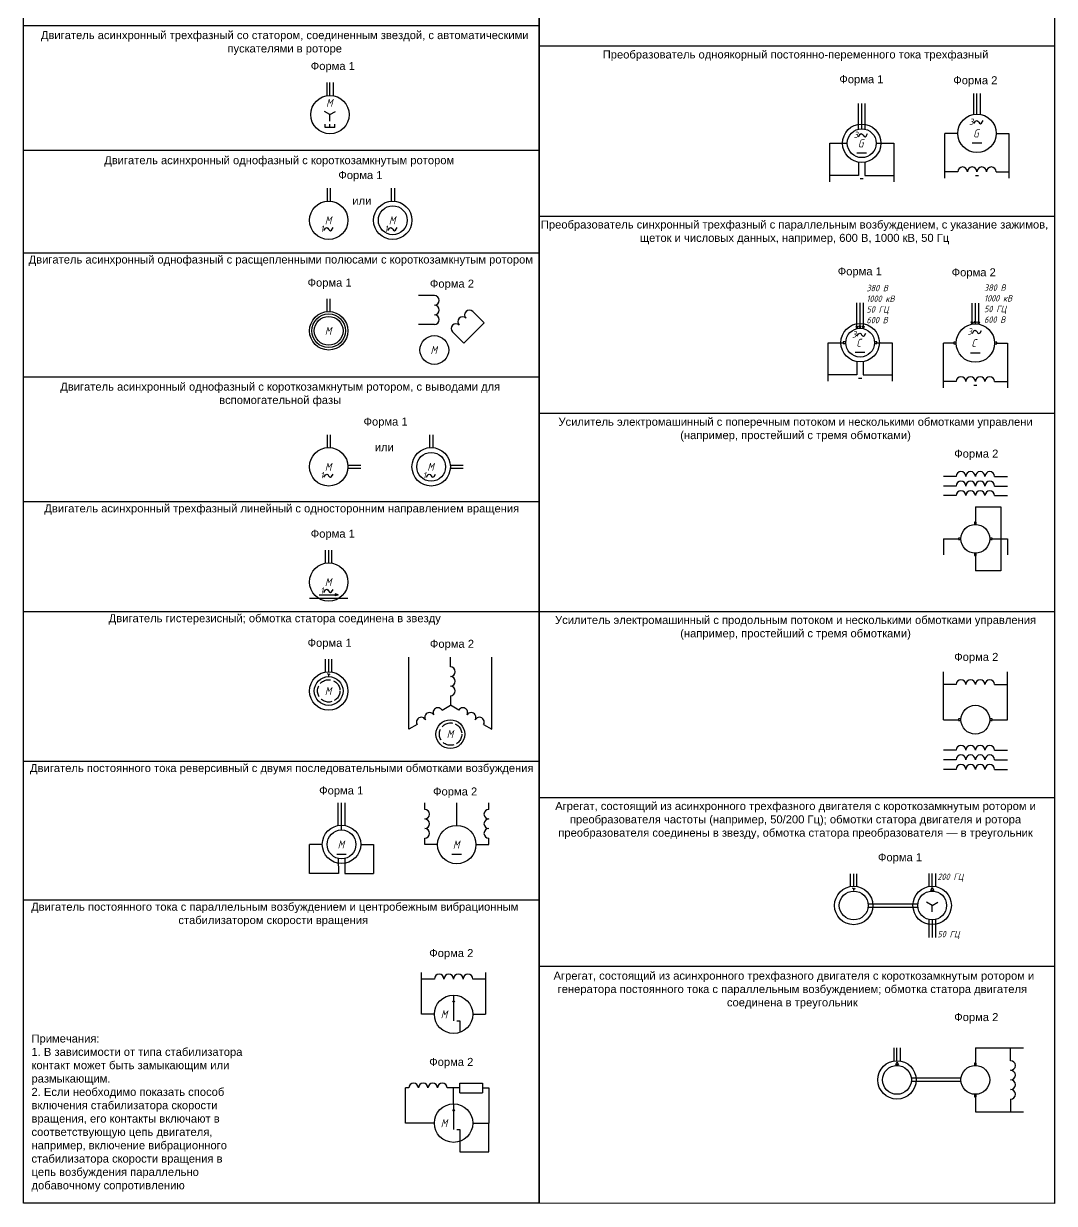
# Model space of a CAD drawing. Header units: millimetres. Extents: x 1912 to 3443, y 575 to 2353.
# Drawn here: x 2301.7 to 2623.7, y 574.9 to 943.4 of the extents above; entities that cross this region are included whole.
import ezdxf

# ---------------------------------------------------------------- set-up
doc = ezdxf.new("R2010")
doc.units = ezdxf.units.MM
doc.linetypes.add('ACAD_ISO02W100', pattern=[15, 12, -3])
doc.layers.add('Пунктир', color=7, linetype='ACAD_ISO02W100')
doc.styles.get("Standard").update_dxf_attribs({"font": 'arial.ttf'})

msp = doc.modelspace()

# ---------------------------------------------------------------- hatches: boundary and pattern name
at = {"true_color": 0x000000}
h = msp.add_hatch(color=18, dxfattribs=at)
h.dxf.hatch_style = 1
h.paths.add_polyline_path([(2399.06, 765.34), (2399.06, 765), (2400, 765)])
h.paths.add_polyline_path([(2400, 765), (2399.06, 765), (2399.06, 764.66)])
h = msp.add_hatch(color=18, dxfattribs=at)
h.dxf.hatch_style = 1
h.paths.add_polyline_path([(2436, 638.25), (2436, 637.75, 0.414214), (2436.25, 638, 0.414214)])
h.paths.add_polyline_path([(2436, 638.25, 0.414214), (2435.75, 638, 0.414214), (2436, 637.75)])
h = msp.add_hatch(color=18, dxfattribs=at)
h.dxf.hatch_style = 1
h.paths.add_polyline_path([(2436, 604.25), (2436, 603.75, 0.414214), (2436.25, 604, 0.414214)])
h.paths.add_polyline_path([(2436, 604.25, 0.414214), (2435.75, 604, 0.414214), (2436, 603.75)])

# ---------------------------------------------------------------- linework, layer by layer
for p, q in [((2301.69, 942.85), (2462.69, 942.85)), ((2462.69, 936.44), (2623.69, 936.44)), ((2396.38, 925), (2396.38, 920.92)), ((2397.38, 921), (2397.38, 925)), ((2398.38, 925), (2398.38, 920.92)), ((2598.5, 915.07), (2598.5, 921.59)), ((2599.5, 915.15), (2599.5, 921.59)), ((2600.5, 921.59), (2600.5, 915.07)), ((2562.5, 910.45), (2562.5, 918.5)), ((2563.5, 910.56), (2563.5, 918.5)), ((2564.5, 918.5), (2564.5, 910.45)), ((2397.38, 915), (2395.64, 916)), ((2397.38, 915), (2399.11, 916)), ((2397.38, 913), (2397.38, 915)), ((2395.88, 911), (2395.88, 912)), ((2398.88, 911), (2395.88, 911)), ((2397.38, 911), (2397.38, 912)), ((2398.88, 911), (2397.38, 911)), ((2398.88, 911), (2398.88, 912)), ((2593.5, 909.15), (2589.5, 909.15)), ((2589.5, 895.15), (2589.5, 909.15)), ((2605.5, 909.15), (2609.5, 909.15)), ((2609.5, 909.15), (2609.5, 895.15)), ((2301.69, 903.85), (2462.69, 903.85)), ((2553.5, 894), (2553.5, 906.06)), ((2553.5, 906.06), (2559, 906.06)), ((2562, 903.06), (2565, 903.06)), ((2568, 906.06), (2573.5, 906.06)), ((2573.5, 906.06), (2573.5, 894)), ((2598, 906.15), (2601, 906.15)), ((2562.5, 900.15), (2562.51, 896)), ((2564.5, 900.15), (2564.5, 896)), ((2562.51, 896), (2553.5, 896)), ((2564.5, 896), (2573.5, 896)), ((2593.5, 897.15), (2589.5, 897.15)), ((2599, 896), (2600, 896)), ((2605.5, 897.15), (2609.5, 897.15)), ((2396.5, 892), (2396.5, 887.98)), ((2397.5, 892), (2397.5, 887.98)), ((2416.5, 892), (2416.5, 887.98)), ((2417.5, 892), (2417.5, 887.98)), ((2563, 895), (2564, 895)), ((2462.69, 883.33), (2623.69, 883.33)), ((2301.69, 871.85), (2462.69, 871.85)), ((2396.5, 853.45), (2396.5, 857.47)), ((2397.5, 853.45), (2397.5, 857.47)), ((2430, 858.47), (2425, 858.47)), ((2562, 848.8), (2562, 856.2)), ((2563, 848.91), (2563, 856.2)), ((2564, 856.2), (2564, 848.8)), ((2598, 850.2), (2598, 856.08)), ((2599, 850.29), (2599, 856.08)), ((2600, 856.08), (2600, 850.2)), ((2442.02, 853.49), (2445.56, 849.96)), ((2430, 849.47), (2425, 849.47)), ((2439.19, 843.59), (2445.56, 849.96)), ((2562, 848.8), (2561.63, 848.8)), ((2561.63, 848.8), (2562, 848.15)), ((2562, 848.8), (2562.38, 848.8)), ((2562, 848.15), (2562.38, 848.8)), ((2563, 848.91), (2562.62, 848.91)), ((2562.62, 848.91), (2563, 848.26)), ((2563, 848.91), (2563.37, 848.91)), ((2563, 848.26), (2563.37, 848.91)), ((2564, 848.8), (2563.63, 848.8)), ((2563.63, 848.8), (2564, 848.15)), ((2564, 848.8), (2564.38, 848.8)), ((2564, 848.15), (2564.38, 848.8)), ((2598, 850.2), (2597.63, 850.2)), ((2597.63, 850.2), (2598, 849.55)), ((2598, 850.2), (2598.38, 850.2)), ((2598, 849.55), (2598.38, 850.2)), ((2599, 850.29), (2598.62, 850.29)), ((2598.62, 850.29), (2599, 849.64)), ((2599, 850.29), (2599.37, 850.29)), ((2599, 849.64), (2599.37, 850.29)), ((2600, 850.2), (2599.63, 850.2)), ((2599.63, 850.2), (2600, 849.55)), ((2600, 850.2), (2600.38, 850.2)), ((2600, 849.55), (2600.38, 850.2)), ((2435.66, 847.13), (2439.19, 843.59)), ((2558.5, 844.01), (2557.75, 844.01)), ((2557.75, 844.01), (2557.75, 843.76)), ((2558.5, 843.76), (2558.5, 844.01)), ((2567.5, 844.01), (2567.5, 843.76)), ((2568.25, 844.01), (2567.5, 844.01)), ((2568.25, 843.76), (2568.25, 844.01)), ((2592.25, 843.89), (2592.25, 843.64)), ((2593, 843.89), (2592.25, 843.89)), ((2593, 843.64), (2593, 843.89)), ((2605, 843.89), (2605, 843.64)), ((2605.75, 843.89), (2605, 843.89)), ((2605.75, 843.64), (2605.75, 843.89)), ((2553, 831.7), (2553, 843.76)), ((2553, 843.76), (2557.75, 843.76)), ((2557.75, 843.76), (2557.75, 843.51)), ((2557.75, 843.51), (2558.5, 843.51)), ((2558.5, 843.51), (2558.5, 843.76)), ((2561.5, 840.76), (2564.5, 840.76)), ((2567.5, 843.76), (2567.5, 843.51)), ((2567.5, 843.51), (2568.25, 843.51)), ((2568.25, 843.76), (2573, 843.76)), ((2568.25, 843.51), (2568.25, 843.76)), ((2573, 843.76), (2573, 831.7)), ((2592.25, 843.64), (2589, 843.64)), ((2589, 829.64), (2589, 843.64)), ((2592.25, 843.64), (2592.25, 843.39)), ((2592.25, 843.39), (2593, 843.39)), ((2593, 843.39), (2593, 843.64)), ((2597.5, 840.64), (2600.5, 840.64)), ((2605, 843.64), (2605, 843.39)), ((2605, 843.39), (2605.75, 843.39)), ((2605.75, 843.64), (2609, 843.64)), ((2605.75, 843.39), (2605.75, 843.64)), ((2609, 843.64), (2609, 829.64)), ((2562, 837.84), (2562.01, 833.7)), ((2564, 837.84), (2564, 833.7)), ((2301.69, 833.13), (2462.69, 833.13)), ((2562.01, 833.7), (2553, 833.7)), ((2564, 833.7), (2573, 833.7)), ((2562.5, 832.7), (2563.5, 832.7)), ((2593, 831.64), (2589, 831.64)), ((2598.5, 830.48), (2599.5, 830.48)), ((2605, 831.64), (2609, 831.64)), ((2462.69, 821.72), (2623.69, 821.72)), ((2396.5, 815), (2396.5, 810.98)), ((2397.5, 815), (2397.5, 810.98)), ((2428.5, 815), (2428.5, 810.98)), ((2429.5, 815), (2429.5, 810.98)), ((2402.98, 805.5), (2407, 805.5)), ((2407, 804.5), (2402.98, 804.5)), ((2434.98, 805.5), (2439, 805.5)), ((2439, 804.5), (2434.98, 804.5)), ((2593, 802), (2589, 802)), ((2605, 802), (2609, 802)), ((2593, 799), (2589, 799)), ((2593, 796), (2589, 796)), ((2605, 799), (2609, 799)), ((2605, 796), (2609, 796)), ((2301.69, 794.13), (2462.69, 794.13)), ((2599, 792.5), (2599, 787.75)), ((2599, 792.5), (2607, 792.5)), ((2607, 792.5), (2607, 772.5)), ((2599, 787.75), (2598.75, 787.75)), ((2598.75, 787.75), (2598.75, 787)), ((2598.75, 787), (2599, 787)), ((2599.25, 787.75), (2599, 787.75)), ((2599, 787), (2599.25, 787)), ((2599.25, 787), (2599.25, 787.75)), ((2589, 782.5), (2593.75, 782.5)), ((2589, 782.5), (2589, 777.5)), ((2594.5, 782.75), (2593.75, 782.75)), ((2593.75, 782.75), (2593.75, 782.5)), ((2593.75, 782.5), (2593.75, 782.25)), ((2593.75, 782.25), (2594.5, 782.25)), ((2594.5, 782.5), (2594.5, 782.75)), ((2594.5, 782.25), (2594.5, 782.5)), ((2603.5, 782.75), (2603.5, 782.5)), ((2604.25, 782.75), (2603.5, 782.75)), ((2603.5, 782.5), (2603.5, 782.25)), ((2603.5, 782.25), (2604.25, 782.25)), ((2604.25, 782.5), (2604.25, 782.75)), ((2604.25, 782.5), (2609, 782.5)), ((2604.25, 782.25), (2604.25, 782.5)), ((2609, 782.5), (2609, 777.5)), ((2396, 774.92), (2396, 779)), ((2397, 775), (2397, 779)), ((2398, 774.92), (2398, 779)), ((2599, 778), (2598.75, 778)), ((2598.75, 778), (2598.75, 777.25)), ((2599.25, 778), (2599, 778)), ((2599.25, 777.25), (2599.25, 778)), ((2598.75, 777.25), (2599, 777.25)), ((2599, 777.25), (2599, 772.5)), ((2599, 777.25), (2599.25, 777.25)), ((2607, 772.5), (2599, 772.5)), ((2391, 764), (2403, 764)), ((2394, 765), (2400, 765)), ((2400, 765), (2399.06, 765.34)), ((2399.06, 765.34), (2399.06, 764.66)), ((2400, 765), (2399.06, 764.66)), ((2301.69, 759.81), (2462.69, 759.81)), ((2462.69, 759.81), (2623.69, 759.81)), ((2396, 740.89), (2396, 744.89)), ((2397, 740.97), (2397, 744.89)), ((2398, 740.89), (2398, 744.89)), ((2422.01, 723), (2422.01, 745.51)), ((2435, 742.5), (2435, 745.5)), ((2447.99, 723), (2447.99, 745.51)), ((2589, 726), (2589, 741)), ((2609, 726), (2609, 741)), ((2397, 740.11), (2396.57, 740.36)), ((2397, 740.11), (2397.43, 740.36)), ((2397, 739.61), (2397, 740.11)), ((2593, 737), (2589, 737)), ((2605, 737), (2609, 737)), ((2435, 733.5), (2435, 730.5)), ((2432.4, 729), (2435, 730.5)), ((2437.6, 729), (2435, 730.5)), ((2589, 726), (2593.75, 726)), ((2594.5, 726.25), (2593.75, 726.25)), ((2593.75, 726.25), (2593.75, 726)), ((2593.75, 726), (2593.75, 725.75)), ((2594.5, 726), (2594.5, 726.25)), ((2594.5, 725.75), (2594.5, 726)), ((2603.5, 726.25), (2603.5, 726)), ((2604.25, 726.25), (2603.5, 726.25)), ((2603.5, 726), (2603.5, 725.75)), ((2604.25, 726), (2604.25, 726.25)), ((2604.25, 726), (2609, 726)), ((2604.25, 725.75), (2604.25, 726)), ((2424.61, 724.5), (2422.01, 723)), ((2445.39, 724.5), (2447.99, 723)), ((2593.75, 725.75), (2594.5, 725.75)), ((2603.5, 725.75), (2604.25, 725.75)), ((2593, 716.5), (2589, 716.5)), ((2605, 716.5), (2609, 716.5)), ((2301.69, 713.02), (2462.69, 713.02)), ((2593, 713.5), (2589, 713.5)), ((2605, 713.5), (2609, 713.5)), ((2593, 710.5), (2589, 710.5)), ((2605, 710.5), (2609, 710.5)), ((2462.69, 701.71), (2623.69, 701.71)), ((2400, 692.98), (2400, 700)), ((2401, 691.56), (2401, 700)), ((2402, 700), (2402, 692.98)), ((2427, 698), (2427, 700)), ((2437, 693), (2437, 700)), ((2447, 698), (2447, 700)), ((2395, 687.06), (2391, 687.06)), ((2391, 678), (2391, 687.06)), ((2407, 687.06), (2411, 687.06)), ((2411, 687.06), (2411, 678)), ((2427, 687), (2427, 689)), ((2431, 687), (2427, 687)), ((2443, 687), (2447, 687)), ((2447, 687), (2447, 689)), ((2399.5, 684.06), (2402.5, 684.06)), ((2400, 682.68), (2400.01, 678)), ((2402, 682.68), (2402, 678)), ((2435.5, 684), (2438.5, 684)), ((2400.01, 678), (2391, 678)), ((2402, 678), (2411, 678)), ((2560, 673.9), (2560, 677.9)), ((2561, 673.98), (2561, 677.9)), ((2562, 673.9), (2562, 677.9)), ((2584.5, 677.99), (2584.5, 673.91)), ((2585.5, 673.99), (2585.5, 677.99)), ((2586.5, 677.99), (2586.5, 673.91)), ((2561, 673.12), (2560.57, 673.37)), ((2561, 673.12), (2561.43, 673.37)), ((2561, 672.62), (2561, 673.12)), ((2585.5, 673.57), (2585, 672.71)), ((2586, 672.71), (2585, 672.71)), ((2585.5, 673.57), (2586, 672.71)), ((2301.69, 669.71), (2462.69, 669.71)), ((2565.47, 668.49), (2581.03, 668.49)), ((2565.47, 667.49), (2581.03, 667.49)), ((2585.5, 667.99), (2583.77, 668.99)), ((2585.5, 667.99), (2587.23, 668.99)), ((2585.5, 665.99), (2585.5, 667.99)), ((2584.5, 663.6), (2584.5, 658)), ((2585.5, 663.49), (2585.5, 658)), ((2586.5, 663.6), (2586.5, 658)), ((2462.69, 649.02), (2623.69, 649.02)), ((2426, 634), (2426, 647)), ((2430, 645), (2426, 645)), ((2446, 645), (2442, 645)), ((2446, 647), (2446, 634)), ((2436, 640), (2436, 632)), ((2430, 634), (2426, 634)), ((2442, 634), (2446, 634)), ((2437, 632), (2438, 632)), ((2438, 632), (2438, 628.34)), ((2573.5, 623.5), (2573.5, 619.42)), ((2574.5, 619.5), (2574.5, 623.5)), ((2575.5, 623.5), (2575.5, 619.42)), ((2599, 623.5), (2599, 618.75)), ((2599, 623.5), (2614, 623.5)), ((2610, 619.5), (2610, 623.5)), ((2574.5, 619.09), (2574, 618.22)), ((2574.5, 619.09), (2575, 618.22)), ((2575, 618.22), (2574, 618.22)), ((2599, 618.75), (2598.75, 618.75)), ((2598.75, 618.75), (2598.75, 618)), ((2598.75, 618), (2599, 618)), ((2599.25, 618.75), (2599, 618.75)), ((2599, 618), (2599.25, 618)), ((2599.25, 618), (2599.25, 618.75)), ((2438, 611), (2438, 612.5)), ((2438, 612.5), (2445, 612.5)), ((2445, 612.5), (2445, 611)), ((2594.53, 614), (2578.97, 614)), ((2594.53, 613), (2578.97, 613)), ((2421, 600), (2421, 611)), ((2422, 611), (2421, 611)), ((2436, 611), (2434, 611)), ((2436, 606), (2436, 611)), ((2438, 611), (2436, 611)), ((2438, 609.5), (2438, 611)), ((2438, 609.5), (2445, 609.5)), ((2445, 611), (2445, 609.5)), ((2445, 611), (2447, 611)), ((2447, 611), (2447, 600)), ((2599, 609), (2598.75, 609)), ((2598.75, 609), (2598.75, 608.25)), ((2598.75, 608.25), (2599, 608.25)), ((2599.25, 609), (2599, 609)), ((2599, 608.25), (2599, 603.5)), ((2599, 608.25), (2599.25, 608.25)), ((2599.25, 608.25), (2599.25, 609)), ((2436, 606), (2436, 598)), ((2610, 607.5), (2610, 603.5)), ((2599, 603.5), (2614, 603.5)), ((2430, 600), (2421, 600)), ((2437, 598), (2438, 598)), ((2438, 598), (2438, 591)), ((2442, 600), (2447, 600)), ((2447, 591), (2447, 600)), ((2438, 591), (2447, 591))]:
    msp.add_line(p, q)
for points in [[(2301.69, 2078.72), (2462.69, 2079), (2462.69, 575), (2301.69, 575)], [(2462.69, 2079), (2623.69, 2079.28), (2623.69, 574.93), (2462.69, 575)]]:
    msp.add_lwpolyline(points, close=True)
for centre, radius in [((2397.38, 915), 6), ((2599.5, 909.15), 6), ((2563.5, 906.06), 6), ((2563.5, 906.06), 4.5), ((2563.5, 906.06), 4.5), ((2397, 882), 6), ((2417, 882), 6), ((2397, 847.47), 6), ((2397, 847.48), 5.25), ((2397, 847.48), 4.5), ((2563, 843.76), 6), ((2563, 843.76), 4.5), ((2563, 843.76), 4.5), ((2563, 843.76), 4.5), ((2599, 843.64), 6), ((2430, 841.47), 4.5), ((2397, 805), 6), ((2429, 805), 6), ((2599, 782.5), 4.5), ((2397, 769), 6), ((2397, 734.97), 6), ((2599, 726), 4.5), ((2401, 687.06), 6), ((2437, 687), 6), ((2401, 687.06), 4.5), ((2561, 667.98), 6), ((2585.5, 667.99), 6), ((2585.5, 667.99), 4.5), ((2436, 634), 6), ((2436, 638), 0.25), ((2574.5, 613.5), 6), ((2574.5, 613.5), 4.5), ((2599, 613.5), 4.5), ((2436, 600), 6), ((2436, 604), 0.25)]:
    msp.add_circle(centre, radius)
at = {"ltscale": 0.3}
for centre in [(2417, 882), (2429, 805), (2397, 734.98), (2435, 721.5), (2561, 667.99)]:
    msp.add_circle(centre, 4.5, dxfattribs=at)
for centre, start, end in [((2595, 897.15), 0, 180), ((2598, 897.15), 0, 180), ((2601, 897.15), 0, 180), ((2604, 897.15), 0, 180), ((2430, 856.97), 270, 90), ((2430, 853.97), 270, 90), ((2430, 850.97), 270, 90), ((2438.84, 850.31), 45, 225), ((2440.96, 852.43), 45, 225), ((2436.72, 848.19), 45, 225), ((2594.5, 831.64), 0, 180), ((2597.5, 831.64), 0, 180), ((2600.5, 831.64), 0, 180), ((2603.5, 831.64), 0, 180), ((2594.5, 802), 0, 180), ((2597.5, 802), 0, 180), ((2600.5, 802), 0, 180), ((2603.5, 802), 0, 180), ((2594.5, 799), 0, 180), ((2597.5, 799), 0, 180), ((2600.5, 799), 0, 180), ((2603.5, 799), 0, 180), ((2594.5, 796), 0, 180), ((2597.5, 796), 0, 180), ((2600.5, 796), 0, 180), ((2603.5, 796), 0, 180), ((2435, 741), 270, 90), ((2435, 738), 270, 90), ((2594.5, 737), 0, 180), ((2597.5, 737), 0, 180), ((2600.5, 737), 0, 180), ((2603.5, 737), 0, 180), ((2435, 735), 270, 90), ((2431.1, 728.25), 30, 210), ((2438.9, 728.25), 330, 150), ((2425.91, 725.25), 30, 210), ((2428.5, 726.75), 30, 210), ((2441.5, 726.75), 330, 150), ((2444.09, 725.25), 330, 150), ((2594.5, 716.5), 0, 180), ((2594.5, 713.5), 0, 180), ((2597.5, 716.5), 0, 180), ((2597.5, 713.5), 0, 180), ((2600.5, 716.5), 0, 180), ((2600.5, 713.5), 0, 180), ((2603.5, 716.5), 0, 180), ((2603.5, 713.5), 0, 180), ((2594.5, 710.5), 0, 180), ((2597.5, 710.5), 0, 180), ((2600.5, 710.5), 0, 180), ((2603.5, 710.5), 0, 180), ((2427, 696.5), 270, 90), ((2447, 696.5), 90, 270), ((2427, 693.5), 270, 90), ((2447, 693.5), 90, 270), ((2427, 690.5), 270, 90), ((2447, 690.5), 90, 270), ((2431.5, 645), 0, 180), ((2434.5, 645), 0, 180), ((2437.5, 645), 0, 180), ((2440.5, 645), 0, 180), ((2610, 618), 270, 90), ((2610, 615), 270, 90), ((2423.5, 611), 0, 180), ((2426.5, 611), 0, 180), ((2429.5, 611), 0, 180), ((2432.5, 611), 0, 180), ((2610, 612), 270, 90), ((2610, 609), 270, 90)]:
    msp.add_arc(centre, 1.5, start, end)
for points in [[(2598.55, 912.18), (2600.05, 915.1), (2600.05, 910.16), (2601.4, 913.14)], [(2562.48, 908.09), (2563.98, 911.02), (2563.98, 906.07), (2565.32, 909.05)], [(2395.5, 878.77), (2397, 881.69), (2397, 876.74), (2398.35, 879.72)], [(2395.5, 878.77), (2397, 881.69), (2397, 876.74), (2398.35, 879.72)], [(2415.5, 878.77), (2417, 881.69), (2417, 876.74), (2418.35, 879.72)], [(2561.98, 845.79), (2563.48, 848.71), (2563.48, 843.77), (2564.82, 846.74)], [(2598.05, 846.66), (2599.55, 849.59), (2599.55, 844.64), (2600.9, 847.62)], [(2395.5, 801.77), (2397, 804.69), (2397, 799.74), (2398.35, 802.72)], [(2395.5, 801.77), (2397, 804.69), (2397, 799.74), (2398.35, 802.72)], [(2427.5, 801.77), (2429, 804.69), (2429, 799.74), (2430.35, 802.72)], [(2395.5, 765.77), (2397, 768.69), (2397, 763.74), (2398.35, 766.72)], [(2395.5, 765.77), (2397, 768.69), (2397, 763.74), (2398.35, 766.72)]]:
    msp.add_open_spline(points, degree=3)
at = {"layer": 'Пунктир', "ltscale": 0.3}
for centre in [(2397, 735), (2435.07, 721.51)]:
    msp.add_circle(centre, 3.5, dxfattribs=at)

# ---------------------------------------------------------------- texts
at = {"color": 242, "true_color": 0xcd2027, "char_height": 2.5, "attachment_point": 1}
for s, heights, insert in [('\\pxqc;Двигатель асинхронный трехфазный со статором, соединенным звездой, с автоматическими пускателями в роторе ', [-7.4], (2303.25, 941.08)), ('\\pxqc;Преобразователь одноякорный постоянно-переменного тока трехфазный', [-3.25], (2462.83, 935.03)), ('\\pxqc;Двигатель асинхронный однофазный с короткозамкнутым ротором', [-3.23], (2301.53, 902.01)), ('\\pxqc;Преобразователь синхронный трехфазный с параллельным возбуждением, с указание зажимов, щеток и числовых данных, например, 600 В, 1000 кВ, 50 Гц', [-7.43], (2462.51, 881.92)), ('\\pxqc;Двигатель асинхронный однофазный с расщепленными полюсами с короткозамкнутым ротором', [-3.23], (2302.03, 870.99)), ('\\pxqc;Двигатель асинхронный однофазный с короткозамкнутым ротором, с выводами для вспомогательной фазы', [-7.36], (2301.84, 831.29)), ('\\pxqc;Усилитель электромашинный с поперечным потоком и несколькими обмотками управлени (например, простейший с тремя обмотками)', [-7.52], (2462.83, 820.31)), ('\\pxqc;Двигатель асинхронный трехфазный линейный с односторонним направлением вращения', [-3.19], (2302.34, 793.26)), ('\\pxqc; Двигатель гистерезисный; обмотка статора соединена в звезду', [-3.29], (2299.66, 758.95)), ('\\pxqc;Усилитель электромашинный с продольным потоком и несколькими обмотками управления (например, простейший с тремя обмотками)', [-7.52], (2462.83, 758.41)), ('\\pxqc;Двигатель постоянного тока реверсивный с двумя последовательными обмотками возбуждения', [-3.29], (2302.34, 712.16)), ('\\pxqc;Агрегат, состоящий из асинхронного трехфазного двигателя с короткозамкнутым ротором и преобразователя частоты (например, 50/200 Гц); обмотки статора двигателя и ротора преобразователя соединены в звезду, обмотка статора преобразователя — в треугольник', [-11.69], (2462.83, 700.3)), ('\\pxqc; Двигатель постоянного тока с параллельным возбуждением и центробежным вибрационным стабилизатором скорости вращения', [-7.48], (2299.66, 668.84)), ('\\pxqc; Агрегат, состоящий из асинхронного трехфазного двигателя с короткозамкнутым ротором и генератора постоянного тока с параллельным возбуждением; обмотка статора двигателя соединена в треугольник', [-11.63], (2461.83, 647.3))]:
    msp.add_mtext_dynamic_manual_height_columns(s, width=160, gutter_width=12.5, heights=heights, dxfattribs=dict(at, insert=insert))
at = {"attachment_point": 1}
for s, width, heights, insert, char_height in [('Форма 1', 15.835, [-3.21], (2391.38, 931.43), 2.5), ('Форма 1', 15.835, [-3.21], (2556.5, 927.31), 2.5), ('Форма 2', 15.835, [-3.21], (2592.09, 926.99), 2.5), ('Форма 1', 15.835, [-3.21], (2400, 897.37), 2.5), ('или', 15.835, [-2.51], (2404.38, 889.37), 2.5), ('Форма 1', 15.835, [-3.21], (2556, 867.31), 2.5), ('Форма 2', 15.835, [-3.21], (2591.59, 866.99), 2.5), ('Форма 1', 15.835, [-3.21], (2390.38, 863.78), 2.5), ('Форма 2', 15.835, [-3.21], (2428.59, 863.46), 2.5), ('{\\fGOST type A|b0|i1|c204|p2;380 В\\P1000 кВ\\P50 ГЦ\\P600 В}', 8.4419, [-12.01], (2564.99, 861.83), 2), ('{\\fGOST type A|b0|i1|c204|p2;380 В\\P1000 кВ\\P50 ГЦ\\P600 В}', 8.4419, [-12.01], (2601.73, 861.96), 2), ('Форма 1', 15.835, [-3.21], (2407.86, 820.37), 2.5), ('или', 6.9805, [-2.51], (2411.4, 812.37), 2.5), ('Форма 2', 15.835, [-3.21], (2592.38, 810.37), 2.5), ('Форма 1', 15.835, [-3.21], (2391.38, 785.37), 2.5), ('Форма 1', 15.835, [-3.21], (2390.38, 751.27), 2.5), ('Форма 2', 15.835, [-3.21], (2428.59, 750.96), 2.5), ('Форма 2', 15.835, [-3.21], (2592.38, 746.87), 2.5), ('Форма 1', 15.835, [-3.21], (2394, 705.16), 2.5), ('Форма 2', 15.835, [-3.21], (2429.59, 704.84), 2.5), ('Форма 1', 15.835, [-3.21], (2568.56, 684.29), 2.5), ('{\\fGOST type A|b0|i1|c204|p2;200 ГЦ}', 8.4419, [-2.29], (2587.16, 677.96), 2), ('{\\fGOST type A|b0|i1|c204|p2;50 ГЦ}', 8.4419, [-2.29], (2587.14, 660.01), 2), ('Форма 2', 15.835, [-3.21], (2428.38, 654.37), 2.5), ('Форма 2', 15.835, [-3.21], (2592.38, 634.37), 2.5), ('Примечания:\\P1. В зависимости от типа стабилизатора контакт может быть замыкающим или размыкающим.\\P2. Если необходимо показать способ включения стабилизатора скорости вращения, его контакты включают в соответствующую цепь двигателя, например, включение вибрационного\\Pстабилизатора скорости вращения в цепь возбуждения параллельно добавочному сопротивлению', 65.731, [-49.55], (2304.15, 627.68), 2.5), ('Форма 2', 15.835, [-3.21], (2428.38, 620.37), 2.5)]:
    msp.add_mtext_dynamic_manual_height_columns(s, width=width, gutter_width=12.5, heights=heights, dxfattribs=dict(at, insert=insert, char_height=char_height))
for s, insert, char_height, width in [('{\\fGOST type A|b0|i1|c0|p2;M}', (2396.18, 919.92), 2.5, 2.428), ('{\\fGOST type A|b0|i1|c204|p2;3}', (2597.05, 913.76), 2, 1.1808), ('{\\fGOST type A|b0|i1|c0|p2;G}', (2598.3, 910.39), 2.5, 2.428), ('{\\fGOST type A|b0|i1|c204|p2;3}', (2560.98, 909.67), 2, 1.1808), ('{\\fGOST type A|b0|i1|c0|p2;G}', (2562.3, 907.29), 2.5, 2.428), ('{\\fGOST type A|b0|i1|c0|p2;M}', (2395.8, 883.23), 2.5, 2.428), ('{\\fGOST type A|b0|i1|c0|p2;M}', (2415.8, 883.23), 2.5, 2.428), ('{\\fGOST type A|b0|i1|c204|p2;1}', (2394.36, 880.33), 2, 0.9574), ('{\\fGOST type A|b0|i1|c204|p2;1}', (2414.38, 880.33), 2, 1.1808), ('{\\fGOST type A|b0|i1|c0|p2;M}', (2395.8, 848.71), 2.5, 2.428), ('{\\fGOST type A|b0|i1|c204|p2;3}', (2596.55, 848.25), 2, 1.1808), ('{\\fGOST type A|b0|i1|c204|p2;3}', (2560.48, 847.37), 2, 1.1808), ('{\\fGOST type A|b0|i1|c0|p2;C}', (2561.8, 844.99), 2.5, 2.428), ('{\\fGOST type A|b0|i1|c204|p2;С}', (2597.8, 844.87), 2.5, 2.428), ('{\\fGOST type A|b0|i1|c0|p2;M}', (2428.8, 842.7), 2.5, 2.428), ('{\\fGOST type A|b0|i1|c204|p2;1}', (2394.36, 803.33), 2, 0.9574), ('{\\fGOST type A|b0|i1|c0|p2;M}', (2395.8, 806.23), 2.5, 2.428), ('{\\fGOST type A|b0|i1|c204|p2;1}', (2426.38, 803.33), 2, 1.1808), ('{\\fGOST type A|b0|i1|c0|p2;M}', (2427.8, 806.23), 2.5, 2.428), ('{\\fGOST type A|b0|i1|c0|p2;M}', (2395.8, 770.23), 2.5, 2.428), ('{\\fGOST type A|b0|i1|c204|p2;1}', (2394.36, 767.33), 2, 0.9574), ('{\\fGOST type A|b0|i1|c0|p2;M}', (2395.79, 736.23), 2.5, 2.428), ('{\\fGOST type A|b0|i1|c0|p2;M}', (2433.86, 722.77), 2.5, 2.428), ('{\\fGOST type A|b0|i1|c0|p2;M}', (2399.8, 688.29), 2.5, 2.428), ('{\\fGOST type A|b0|i1|c0|p2;M}', (2435.8, 688.23), 2.5, 2.428), ('{\\fGOST type A|b0|i1|c0|p2;M}', (2432, 635.23), 2.5, 2.428), ('{\\fGOST type A|b0|i1|c0|p2;M}', (2432, 601.23), 2.5, 2.428)]:
    msp.add_mtext(s, dxfattribs=dict(at, insert=insert, char_height=char_height, width=width))

doc.saveas('drawing.dxf')
